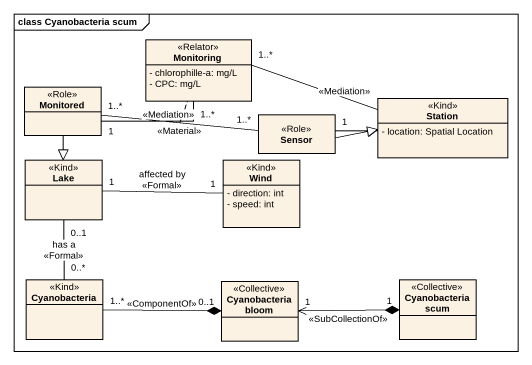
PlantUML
@startuml
mainframe class Cyanobacteria scum
hide circle
hide empty members
skinparam classAttributeIconSize 0
class Monitoring <<Relator>> {
  - chlorophille-a: mg/L
  - CPC: mg/L
}
class Monitored <<Role>>
class Sensor <<Role>>
class Station <<Kind>> {
  - location: Spatial Location
}
class Lake <<Kind>>
class Wind <<Kind>> {
  - direction: int
  - speed: int
}
class Cyanobacteria <<Kind>>
class "Cyanobacteria bloom" as Cyanobacteria_bloom <<Collective>>
class "Cyanobacteria scum" as Cyanobacteria_scum <<Collective>>
Monitoring "1..*" -left- "1" Monitored : <<Mediation>>
Monitoring "1..*" -- "1" Sensor : <<Mediation>>
Monitored "1..*" -right- "1..*" Sensor : <<Material>>
(Monitored, Sensor) .. Monitoring
Monitored --|> Lake
Sensor -right-|> Station
Lake "1" -right- "1" Wind : affected by\n<<Formal>>
Lake "0..1" -- "0..*" Cyanobacteria : has a\n<<Formal>>
Cyanobacteria_bloom "0..1" *-left- "1..*" Cyanobacteria : <<ComponentOf>>
Cyanobacteria_scum "1" *-left-> "1" Cyanobacteria_bloom : <<SubCollectionOf>>
@enduml
